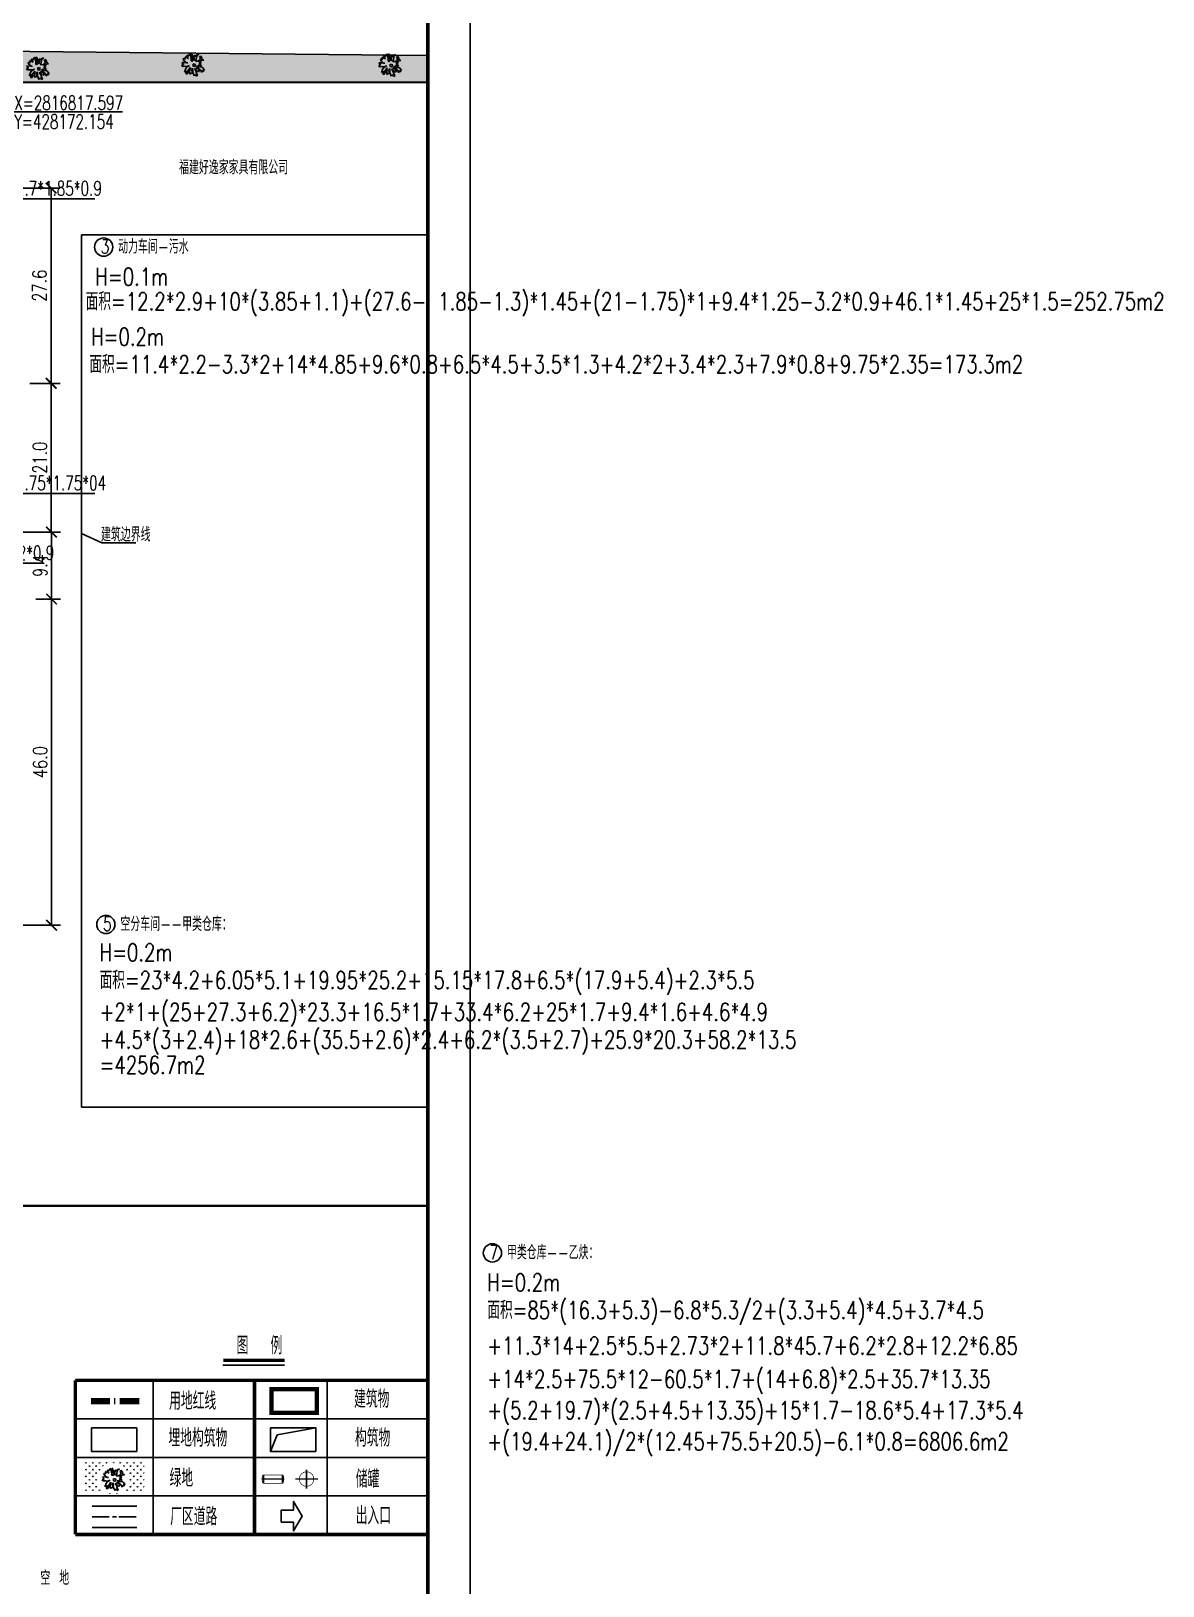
# Model space of a CAD drawing. Header units: millimetres. Extents: x 397874 to 6871063, y -8 to 5775840.
# Drawn here: x 429199.3 to 429359, y 2812817.9 to 2813037.3 of the extents above; entities that cross this region are included whole.
import ezdxf

# ---------------------------------------------------------------- set-up
doc = ezdxf.new("R2010")
doc.units = ezdxf.units.MM
doc.header["$LTSCALE"] = 1000
for name, pattern in [('ACAD_ISO10W100', [18, 12, -3, 0, -3]), ('CENTER2', [28.575, 19.05, -3.175, 3.175, -3.175]), ('CONTINOUS', [0]), ('DASH', [0.35, 0.25, -0.1]), ('DASHDOT', [25.4, 12.7, -6.35, 0, -6.35])]:
    doc.linetypes.add(name, pattern=pattern)
doc.layers.add('FRAME', color=3, linetype='Continuous', lineweight=18)
for name, color, linetype in [('GRASST', 62, 'Continuous'), ('PUB_TEXT', 7, 'Continuous'), ('T1', 92, 'Continuous'), ('坐标层', 7, 'Continuous'), ('建筑', 4, 'Continuous'), ('房屋面', 1, 'Continuous'), ('用地红线', 1, 'CENTER2'), ('规划路中心线（FQ）', 2, 'Continuous'), ('道路', 32, 'Continuous'), ('道路中心线', 1, 'DASHDOT')]:
    doc.layers.add(name, color=color, linetype=linetype)
doc.styles.add('DIM', font='txt')
doc.styles.add('dxfs', font='txt.shx', dxfattribs={"width": 0.7, "bigfont": 'dxfs.shx'})
doc.styles.add('HZTXT', font='txt.shx', dxfattribs={"width": 0.75, "bigfont": 'hzdx.shx'})
doc.dimstyles.new('ISO-25', dxfattribs={"dimtxt": 2, "dimasz": 0.75, "dimexe": 1.25, "dimexo": 0.625, "dimtad": 1, "dimdec": 1, "dimdsep": 46, "dimtxsty": 'HZTXT', "dimblk": 'ARCHTICK', "dimcen": 2.5, "dimadec": 0, "dimazin": 0, "dimtfac": 1, "dimtdec": 1, "dimtmove": 0, "dimatfit": 3, "dimldrblk": 'ARCHTICK', "dimfxl": 1, "dimarcsym": 0})

# ---------------------------------------------------------------- blocks, each defined once
blk = doc.blocks.new('LV-5-1')
at = {"layer": 'T1', "color": 92, "linetype": 'Continuous'}
for p, q in [((-1.19, 0.37), (-1.37, 0.31)), ((-1.37, 0.31), (-1.37, 0.19)), ((-1.37, 0.19), (-1.07, 0.16)), ((-1.22, 0.55), (-1.1, 0.43)), ((-0.98, 0.55), (-1.22, 0.55)), ((-1.1, 0.43), (-1.19, 0.37)), ((-1.07, 0.16), (-0.76, 0.09)), ((-0.73, 0.52), (-0.98, 0.55)), ((-0.67, 0.67), (-0.82, 0.64)), ((-0.82, 0.64), (-0.76, 0.58)), ((-0.76, 0.58), (-0.58, 0.52)), ((-0.76, 0.09), (-0.64, 0.12)), ((-0.46, 0.06), (-0.76, -0.03)), ((-0.73, 0.92), (-0.7, 0.73)), ((-0.55, 0.85), (-0.73, 0.92)), ((-0.49, 0.37), (-0.73, 0.52)), ((-0.7, 0.73), (-0.67, 0.67)), ((-0.64, 0.12), (-0.46, 0.06)), ((-0.58, 0.52), (-0.34, 0.46)), ((-0.52, 1.34), (-0.55, 1.19)), ((-0.55, 1.19), (-0.49, 1.07)), ((-0.3, 0.67), (-0.55, 0.85)), ((-0.39, 1.25), (-0.52, 1.34)), ((-0.49, 1.07), (-0.43, 1.01)), ((-0.28, 0.27), (-0.49, 0.37)), ((-0.43, 1.01), (-0.24, 0.88)), ((-0.3, 1.1), (-0.39, 1.25)), ((-0.34, 0.46), (-0.28, 0.27)), ((-0.18, 1.07), (-0.3, 1.1)), ((-0.06, 0.49), (-0.3, 0.67)), ((-0.25, 0), (-0.22, -0.03)), ((-0.15, 0), (-0.25, 0)), ((-0.21, 1.37), (-0.24, 1.19)), ((-0.24, 1.19), (-0.18, 1.07)), ((-0.24, 0.88), (-0.06, 0.49)), ((-0.15, 1.31), (-0.21, 1.37)), ((0.06, 1.07), (-0.15, 1.31)), ((-0.15, 0.09), (-0.15, 0)), ((-0.03, 0.09), (-0.15, 0.09)), ((0.03, 0.03), (-0.03, 0.09)), ((0.09, 0.09), (0.03, 0.03)), ((0.18, 0.85), (0.06, 1.07)), ((0.06, 0), (0.09, 0.09)), ((0.18, 0.58), (0.18, 0.85)), ((0.27, 0.79), (0.18, 0.43)), ((0.18, 0.43), (0.18, 0.58)), ((0.37, 0.94), (0.27, 0.79)), ((0.49, 1.16), (0.37, 0.94)), ((0.58, 1.25), (0.49, 1.16)), ((0.7, 1.25), (0.58, 1.25)), ((0.58, 0.46), (0.79, 0.7)), ((0.67, 0.58), (0.58, 0.46)), ((0.67, 1.03), (0.7, 1.25)), ((0.7, 0.97), (0.67, 1.03)), ((0.88, 0.67), (0.67, 0.58)), ((0.82, 1.06), (0.7, 0.97)), ((0.79, 0.7), (0.95, 1)), ((0.95, 1.09), (0.82, 1.06)), ((1.01, 0.7), (0.88, 0.67)), ((0.95, 1), (0.95, 1.09)), ((1, 0.12), (1.19, 0.24)), ((1.13, 0.15), (1, 0.12)), ((1.25, 0.7), (1.01, 0.7)), ((1.13, 0.45), (1.19, 0.54)), ((1.31, 0.45), (1.13, 0.45)), ((1.25, 0.15), (1.13, 0.15)), ((1.19, 0.54), (1.28, 0.64)), ((1.19, 0.24), (1.34, 0.33)), ((1.22, -0.07), (1.46, 0.09)), ((1.28, 0.64), (1.25, 0.7)), ((1.34, 0.12), (1.25, 0.15)), ((1.34, 0.45), (1.31, 0.45)), ((1.34, 0.33), (1.34, 0.45)), ((1.46, 0.09), (1.34, 0.12)), ((-1.13, -0.61), (-1.31, -0.7)), ((-1.31, -0.7), (-1.07, -0.76)), ((-1.28, -0.39), (-1.13, -0.61)), ((-1.1, -0.45), (-1.28, -0.39)), ((-1.07, -0.76), (-1.19, -0.88)), ((-1.19, -0.88), (-0.77, -0.79)), ((-0.98, -0.45), (-1.1, -0.45)), ((-0.95, -0.09), (-1.01, -0.21)), ((-0.86, -0.18), (-1.01, -0.33)), ((-1.01, -0.21), (-0.86, -0.18)), ((-1.01, -0.33), (-0.77, -0.3)), ((-0.61, -0.3), (-0.98, -0.45)), ((-0.76, -0.03), (-0.95, -0.09)), ((-0.77, -0.3), (-0.43, -0.09)), ((-0.77, -0.79), (-0.46, -0.33)), ((-0.43, -0.09), (-0.61, -0.3)), ((-0.4, -0.64), (-0.58, -0.79)), ((-0.58, -0.79), (-0.49, -0.82)), ((-0.49, -0.82), (-0.19, -0.67)), ((-0.46, -0.33), (-0.31, -0.27)), ((-0.37, -0.4), (-0.4, -0.64)), ((-0.31, -0.27), (-0.37, -0.4)), ((-0.19, -0.67), (-0.31, -0.79)), ((-0.31, -0.79), (-0.16, -0.7)), ((-0.16, -0.7), (-0.25, -0.94)), ((-0.25, -0.94), (-0.16, -0.79)), ((-0.22, -0.03), (-0.22, -0.15)), ((-0.22, -0.15), (-0.15, -0.12)), ((-0.15, -0.12), (-0.16, -0.24)), ((-0.16, -0.24), (-0.12, -0.15)), ((-0.16, -0.79), (-0.13, -1.04)), ((-0.13, -1.04), (-0.07, -0.73)), ((-0.01, -1.13), (-0.13, -1.4)), ((-0.13, -1.4), (0.09, -1.25)), ((-0.12, -0.15), (0.03, -0.24)), ((-0.07, -0.73), (-0.01, -1.13)), ((-0.03, -0.18), (0.09, -0.15)), ((0.03, -0.24), (-0.03, -0.18)), ((0.15, -0.03), (0.06, 0)), ((0.06, -0.12), (0.15, -0.03)), ((0.09, -0.15), (0.06, -0.12)), ((0.09, -1.25), (0.27, -1.34)), ((0.12, -0.76), (0.3, -0.46)), ((0.18, -1.07), (0.12, -0.76)), ((0.39, -1.16), (0.18, -1.07)), ((0.27, -1.34), (0.57, -1.31)), ((0.3, -0.46), (0.45, -0.67)), ((0.57, -1.19), (0.39, -1.16)), ((0.39, -1.28), (0.57, -1.19)), ((0.57, -1.31), (0.39, -1.28)), ((0.45, -0.37), (1, -0.46)), ((0.7, -0.52), (0.45, -0.37)), ((0.45, -0.67), (0.73, -0.89)), ((0.61, -0.31), (0.49, -0.06)), ((0.49, -0.06), (0.67, -0.06)), ((1.16, -0.34), (0.61, -0.31)), ((0.67, -0.06), (0.76, -0.09)), ((0.91, -0.58), (0.7, -0.52)), ((0.73, -0.89), (0.82, -1.25)), ((0.76, -0.09), (0.82, -0.16)), ((0.76, -0.67), (0.94, -0.77)), ((0.85, -0.92), (0.76, -0.67)), ((0.82, -0.16), (1.09, -0.25)), ((0.82, -1.25), (0.85, -0.92)), ((0.94, -0.77), (0.91, -0.58)), ((1, -0.46), (1.22, -0.55)), ((1.09, -0.25), (1.28, -0.28)), ((1.15, -0.43), (1.28, -0.4)), ((1.37, -0.49), (1.15, -0.43)), ((1.28, -0.4), (1.16, -0.34)), ((1.34, -0.07), (1.22, -0.07)), ((1.22, -0.55), (1.37, -0.49)), ((1.25, -0.13), (1.34, -0.07)), ((1.37, -0.13), (1.25, -0.13)), ((1.28, -0.16), (1.37, -0.13)), ((1.4, -0.16), (1.28, -0.16)), ((1.28, -0.28), (1.46, -0.28)), ((1.34, -0.19), (1.4, -0.16)), ((1.46, -0.28), (1.34, -0.19))]:
    blk.add_line(p, q, dxfattribs=at)
at = {"layer": 'T1', "color": 92, "linetype": 'Continuous', "style": 'DIM', "flags": 1}
for tag in ['XVALUE', 'YVALUE']:
    blk.add_attdef(tag, (0.03, 0.03), '', height=0.00002, rotation=359.8254, dxfattribs=at)
blk = doc.blocks.new('箭头一')
blk.add_lwpolyline([(0.5, 0), (0.5, 1), (1.2, 1), (0, 1.7), (-1.2, 1), (-0.5, 1), (-0.5, 0), (0.5, 0)])
blk = doc.blocks.new('a1-25')
at = {"layer": 'FRAME', "lineweight": 18}
for p, q in [((433150.65, 2815059.96), (433150.65, 2815900.96)), ((433140.65, 2815069.96), (433140.65, 2815875.96))]:
    blk.add_line(p, q, dxfattribs=at)
blk = doc.blocks.new('_ArchTick')
at = {"color": 0, "linetype": 'ByBlock', "const_width": 0.15}
blk.add_lwpolyline([(-0.5, -0.5), (0.5, 0.5)], dxfattribs=at)
blk = doc.blocks.new('*D813')
at = {"color": 0, "linetype": 'CONTINOUS', "lineweight": -2, "transparency": 16777216}
for p, q in [((429193.47, 2813015.16), (429203.32, 2813015.16)), ((429202.07, 2813015.16), (429202.07, 2812987.6)), ((429199.07, 2812987.6), (429203.32, 2812987.6))]:
    blk.add_line(p, q, dxfattribs=at)
at = {"layer": 'Defpoints', "color": 0, "linetype": 'CONTINOUS', "transparency": 16777216}
for p in [(429192.84, 2813015.16), (429198.45, 2812987.6), (429202.07, 2812987.6)]:
    blk.add_point(p, dxfattribs=at)
at = {"color": 0, "linetype": 'CONTINOUS', "lineweight": -2, "transparency": 16777216, "xscale": 1.5, "yscale": 1.5, "zscale": 1.5}
for p, rotation in [((429202.07, 2813015.16), 90), ((429202.07, 2812987.6), 270)]:
    blk.add_blockref('_ArchTick', p, dxfattribs=dict(at, rotation=rotation))
at = {"color": 0, "linetype": 'CONTINOUS', "transparency": 16777216, "insert": (429200.44, 2813001.38), "char_height": 2, "attachment_point": 5, "rotation": 90, "style": 'HZTXT'}
blk.add_mtext('27.6', dxfattribs=at)
blk = doc.blocks.new('_None')
blk = doc.blocks.new('*D814')
at = {"color": 0, "linetype": 'CONTINOUS', "lineweight": -2, "transparency": 16777216}
for p, q in [((429200.08, 2812987.6), (429203.36, 2812987.6)), ((429202.11, 2812987.6), (429202.11, 2812966.6)), ((429193.94, 2812966.6), (429203.36, 2812966.6))]:
    blk.add_line(p, q, dxfattribs=at)
at = {"layer": 'Defpoints', "color": 0, "linetype": 'CONTINOUS', "transparency": 16777216}
for p in [(429199.46, 2812987.6), (429193.31, 2812966.6), (429202.11, 2812966.6)]:
    blk.add_point(p, dxfattribs=at)
at = {"color": 0, "linetype": 'CONTINOUS', "lineweight": -2, "transparency": 16777216, "xscale": 1.5, "yscale": 1.5, "zscale": 1.5}
for p, rotation in [((429202.11, 2812987.6), 90), ((429202.11, 2812966.6), 270)]:
    blk.add_blockref('_ArchTick', p, dxfattribs=dict(at, rotation=rotation))
at = {"color": 0, "linetype": 'CONTINOUS', "transparency": 16777216, "insert": (429200.49, 2812977.1), "char_height": 2, "attachment_point": 5, "rotation": 90, "style": 'HZTXT'}
blk.add_mtext('21.0', dxfattribs=at)
blk = doc.blocks.new('*D824')
at = {"color": 0, "linetype": 'CONTINOUS', "lineweight": -2, "transparency": 16777216}
for p, q in [((429199.28, 2812966.6), (429203.4, 2812966.6)), ((429202.15, 2812957.15), (429202.15, 2812966.6)), ((429199.91, 2812957.15), (429203.4, 2812957.15))]:
    blk.add_line(p, q, dxfattribs=at)
at = {"layer": 'Defpoints', "color": 0, "linetype": 'CONTINOUS', "transparency": 16777216}
for p in [(429198.65, 2812966.6), (429202.15, 2812966.6), (429199.28, 2812957.15)]:
    blk.add_point(p, dxfattribs=at)
at = {"color": 0, "linetype": 'CONTINOUS', "lineweight": -2, "transparency": 16777216, "xscale": 1.5, "yscale": 1.5, "zscale": 1.5}
for p, rotation in [((429202.15, 2812966.6), 90), ((429202.15, 2812957.15), 270)]:
    blk.add_blockref('_ArchTick', p, dxfattribs=dict(at, rotation=rotation))
at = {"color": 0, "linetype": 'CONTINOUS', "transparency": 16777216, "insert": (429200.53, 2812961.88), "char_height": 2, "attachment_point": 5, "rotation": 90, "style": 'HZTXT'}
blk.add_mtext('9.4', dxfattribs=at)
blk = doc.blocks.new('*D952')
at = {"color": 0, "linetype": 'CONTINOUS', "lineweight": -2, "transparency": 16777216}
for p, q in [((429199.91, 2812957.15), (429203.4, 2812957.15)), ((429202.15, 2812957.15), (429202.15, 2812911.1)), ((429186.02, 2812911.1), (429203.4, 2812911.1))]:
    blk.add_line(p, q, dxfattribs=at)
at = {"layer": 'Defpoints', "color": 0, "linetype": 'CONTINOUS', "transparency": 16777216}
for p in [(429199.28, 2812957.15), (429185.4, 2812911.1), (429202.15, 2812911.1)]:
    blk.add_point(p, dxfattribs=at)
at = {"color": 0, "linetype": 'CONTINOUS', "lineweight": -2, "transparency": 16777216, "xscale": 1.5, "yscale": 1.5, "zscale": 1.5}
for p, rotation in [((429202.15, 2812957.15), 90), ((429202.15, 2812911.1), 270)]:
    blk.add_blockref('_ArchTick', p, dxfattribs=dict(at, rotation=rotation))
at = {"color": 0, "linetype": 'CONTINOUS', "transparency": 16777216, "insert": (429200.53, 2812934.13), "char_height": 2, "attachment_point": 5, "rotation": 90, "style": 'HZTXT'}
blk.add_mtext('46.0', dxfattribs=at)

msp = doc.modelspace()

# ---------------------------------------------------------------- hatches: boundary and pattern name
at = {"linetype": 'CONTINOUS'}
h = msp.add_hatch(dxfattribs=at)
h.set_pattern_fill('草地', color=3, scale=0.05, style=0)
h.set_pattern_definition([(90, (428986.2473, 2813007.3212), (-0.898025, 0.898025), [0.238125, -1.557925]), (45, (428986.2473, 2813007.3212), (-0.8980256, 0.8980256), [0.238125, -1.031875]), (135, (428986.2473, 2813007.3212), (-0.8980256, -0.8980256), [0.238125, -1.031875])])
h.paths.add_polyline_path([(429177.076, 2813030.095), (429177.518, 2813030.974), (429179.339, 2813033.337), (429181.298, 2813034.503), (429255.258, 2813033.88), (429255.258, 2813030.088)])
h = msp.add_hatch(dxfattribs=at)
h.set_pattern_fill('GRASS', color=3, scale=0.054, style=0)
h.set_pattern_definition([(90, (428986.6436, 2812723.6871), (-0.969867, 0.969867), [0.257175, -1.682559]), (45, (428986.6436, 2812723.6871), (-0.9698677, 0.9698677), [0.257175, -1.114425]), (135, (428986.6436, 2812723.6871), (-0.9698677, -0.9698677), [0.257175, -1.114425])])
edge = h.paths.add_edge_path()
edge.add_line((428996.534, 2812984.894), (429007.751, 2812986.572))
edge.add_arc((428245.5, 2812967.568), 762.487, 0.233679, 1.428202, ccw=False)
edge.add_line((429007.981, 2812970.678), (429010.393, 2812757.703))
edge.add_arc((429028.392, 2812757.891), 18, 180.59848, 268.15967)
edge.add_line((429027.814, 2812739.9), (429168.81, 2812735.37))
edge.add_arc((429182.64, 2812620.562), 115.638, 87.64632, 96.86841, ccw=False)
edge.add_line((429187.389, 2812736.102), (429187.391, 2812858.041))
edge.add_arc((425829.037, 2812780.795), 3359.242, 1.317645, 1.469012)
edge.add_line((429187.175, 2812866.913), (429187.032, 2812877.852))
edge.add_line((429187.032, 2812877.852), (429191.391, 2812878.102))
edge.add_line((429191.391, 2812878.102), (429191.395, 2812730.731))
edge.add_line((429191.395, 2812730.731), (429255.258, 2812727.933))
edge.add_line((429255.258, 2812727.933), (429255.258, 2812723.687))
edge.add_line((429255.258, 2812723.687), (429168.385, 2812728.376))
edge.add_line((429168.385, 2812728.376), (429129.36, 2812730.11))
edge.add_line((429129.36, 2812730.11), (429091.518, 2812731.731))
edge.add_line((429091.518, 2812731.731), (429068.655, 2812732.74))
edge.add_line((429068.655, 2812732.74), (428995.964, 2812736.193))
edge.add_arc((428996.365, 2812744.639), 8.455, 181.28443, 267.28067, ccw=False)
edge.add_line((428987.912, 2812744.449), (428988.493, 2812805.44))
edge.add_line((428988.493, 2812805.44), (428987.758, 2812883.63))
edge.add_line((428987.758, 2812883.63), (428987.248, 2812934.771))
edge.add_line((428987.248, 2812934.771), (428986.762, 2812983.747))
edge.add_line((428986.762, 2812983.747), (428996.534, 2812984.894))
at = {"layer": 'GRASST'}
h = msp.add_hatch(dxfattribs=at)
h.set_pattern_fill('GRASS', color=256, scale=0.685569, angle=0.0002, style=0)
h.set_pattern_definition([(90.0002, (429473.13344, 2812665.03065), (-0.4847723, 0.4847689), [0.1285442, -0.840997]), (45.0002, (429473.13344, 2812665.03065), (-0.4847723, 0.4847689), [0.1285442, -0.557025]), (135.0002, (429473.13344, 2812665.03065), (-0.4847689, -0.4847723), [0.1285442, -0.557025])])
h.paths.add_polyline_path([(429206.924, 2812830.988), (429215.211, 2812830.988), (429215.211, 2812835.258), (429206.924, 2812835.258)])
edge = h.paths.add_edge_path()
edge.add_arc((429210.85, 2812833.079), 2.223, 360.0002, 720.0002)

# ---------------------------------------------------------------- linework, layer by layer
at = {"color": 3, "linetype": 'CONTINOUS'}
for p, q in [((429192.878, 2813013.646), (429208.249, 2813013.646)), ((429192.878, 2812972.065), (429208.249, 2812972.065)), ((429206.394, 2812966.385), (429209.251, 2812965.067)), ((429209.251, 2812965.067), (429214.061, 2812965.067)), ((429189.923, 2812962.207), (429201.125, 2812962.207))]:
    msp.add_line(p, q, dxfattribs=at)
at = {"color": 0, "linetype": 'CONTINOUS', "ltscale": 5}
msp.add_line((429226.316, 2812849.006), (429235.042, 2812849.006), dxfattribs=at)
for p, q in [((429216.474, 2812846.869), (429216.474, 2812825.123)), ((429241.04, 2812846.869), (429241.04, 2812825.123)), ((429205.505, 2812841.448), (429255.259, 2812841.449)), ((429205.505, 2812835.964), (429255.259, 2812835.964)), ((429205.505, 2812830.544), (429255.259, 2812830.544))]:
    msp.add_line(p, q)
at = {"color": 7, "ltscale": 0.5}
msp.add_line((429205.505, 2812841.448), (429205.762, 2812841.352), dxfattribs=at)
msp.add_lwpolyline([(429261.258, 2813099.898), (429261.258, 2812595.298), (428904.858, 2812595.298), (428904.858, 2813099.898)], close=True)
at = {"color": 3, "linetype": 'CONTINOUS', "const_width": 0.5}
msp.add_lwpolyline([(428910.858, 2812601.298), (429255.258, 2812601.298), (429255.258, 2813084.898), (428910.858, 2813084.898), (428910.858, 2812601.298)], dxfattribs=at)
at = {"color": 1, "linetype": 'CONTINOUS', "const_width": 0.3}
msp.add_lwpolyline([(429255.258, 2813030.088), (429191.395, 2813030.094), (429191.391, 2812871.498), (429255.258, 2812871.496)], dxfattribs=at)
at = {"color": 0, "linetype": 'CONTINOUS', "ltscale": 5, "const_width": 0.5}
for points in [[(429226.379, 2812849.693), (429235.073, 2812849.693)], [(429205.505, 2812825.123), (429255.259, 2812825.124), (429255.258, 2812846.869)], [(429205.505, 2812846.869), (429255.258, 2812846.869)], [(429205.505, 2812825.123), (429205.505, 2812846.869)]]:
    msp.add_lwpolyline(points, dxfattribs=at)
at = {"const_width": 0.5}
for points in [[(429230.797, 2812846.869), (429230.797, 2812825.123)], [(429205.505, 2812825.123), (429255.259, 2812825.123)]]:
    msp.add_lwpolyline(points, dxfattribs=at)
at = {"color": 0, "linetype": 'CONTINOUS', "ltscale": 10}
for centre in [(429209.496, 2813006.834), (429209.814, 2812911.217), (429264.379, 2812864.859)]:
    msp.add_circle(centre, 1.286, dxfattribs=at)
at = {"layer": '坐标层', "color": 0, "linetype": 'Continuous'}
msp.add_line((429212.14, 2813025.916), (429196.877, 2813025.916), dxfattribs=at)
at = {"layer": '建筑', "lineweight": -3}
for p, q in [((429233.071, 2812836.805), (429233.998, 2812839.169)), ((429233.998, 2812839.169), (429239.459, 2812840.151))]:
    msp.add_line(p, q, dxfattribs=at)
at = {"layer": '建筑', "linetype": 'ByBlock', "lineweight": -3, "ltscale": 0.2}
for p, q in [((429232.056, 2812833.522), (429232.056, 2812832.352)), ((429234.731, 2812833.522), (429234.731, 2812832.352))]:
    msp.add_line(p, q, dxfattribs=at)
at = {"layer": '建筑', "const_width": 0.625}
msp.add_lwpolyline([(429239.582, 2812842.29), (429239.582, 2812845.635), (429233.194, 2812845.635), (429233.194, 2812842.29), (429239.582, 2812842.29)], dxfattribs=at)
at = {"layer": '建筑', "linetype": 'DASH', "ltscale": 5}
msp.add_lwpolyline([(429214.17, 2812836.805), (429214.17, 2812840.151), (429207.782, 2812840.151), (429207.782, 2812836.805), (429214.17, 2812836.805)], dxfattribs=at)
at = {"layer": '建筑', "ltscale": 5}
msp.add_lwpolyline([(429239.459, 2812836.805), (429239.459, 2812840.151), (429233.071, 2812840.151), (429233.071, 2812836.805), (429239.459, 2812836.805)], dxfattribs=at)
at = {"layer": '建筑', "linetype": 'ByBlock', "lineweight": -3, "ltscale": 0.2, "const_width": 0.09}
for points in [[(429231.937, 2812833.438, 0.169238), (429231.937, 2812832.437)], [(429232.056, 2812833.522, 0.3190868), (429231.937, 2812833.438)], [(429231.937, 2812832.437, 0.3190868), (429232.056, 2812832.352)], [(429234.85, 2812833.438, 0.3190868), (429234.731, 2812833.522)], [(429234.731, 2812832.352, 0.3190868), (429234.85, 2812832.437)], [(429234.85, 2812832.437, 0.169238), (429234.85, 2812833.438)]]:
    msp.add_lwpolyline(points, format="xyb", dxfattribs=at)
for points in [[(429234.731, 2812833.522), (429232.056, 2812833.522)], [(429234.731, 2812832.352), (429232.056, 2812832.352)]]:
    msp.add_lwpolyline(points, dxfattribs=at)
at = {"layer": '建筑', "color": 4, "linetype": 'ByBlock', "ltscale": 0.2, "const_width": 0.09}
msp.add_lwpolyline([(429237.125, 2812832.937, 1), (429239.17, 2812832.937, 1)], format="xyb", close=True, dxfattribs=at)
at = {"layer": '房屋面', "color": 151, "linetype": 'Continuous', "lineweight": -3, "ltscale": 0.5}
for p, q in [((429206.394, 2813008.558), (429206.394, 2812885.44)), ((429206.394, 2813008.558), (429255.258, 2813008.558)), ((429206.394, 2812885.44), (429255.258, 2812885.44))]:
    msp.add_line(p, q, dxfattribs=at)
at = {"layer": '用地红线', "linetype": 'ACAD_ISO10W100', "ltscale": 0.0005, "const_width": 0.9}
for points in [[(429207.723, 2812843.915), (429210.412, 2812843.915)], [(429210.965, 2812843.915), (429211.146, 2812843.915)], [(429211.751, 2812843.915), (429214.519, 2812843.915)]]:
    msp.add_lwpolyline(points, dxfattribs=at)
at = {"layer": '规划路中心线（FQ）', "color": 2, "linetype": 'ACAD_ISO10W100', "ltscale": 0.5, "flags": 128}
msp.add_lwpolyline([(429181.298, 2813034.503), (429191.292, 2813034.519), (429255.258, 2813033.88)], dxfattribs=at)
at = {"layer": '道路'}
for p, q in [((429214.167, 2812829.122), (429207.86, 2812829.122)), ((429214.167, 2812826.075), (429207.86, 2812826.075))]:
    msp.add_line(p, q, dxfattribs=at)
at = {"layer": '道路中心线', "lineweight": 5}
for p, q in [((429234.984, 2812832.937), (429231.806, 2812832.937)), ((429239.737, 2812832.937), (429236.558, 2812832.937))]:
    msp.add_line(p, q, dxfattribs=at)
at = {"layer": '道路中心线'}
msp.add_line((429238.148, 2812834.252), (429238.148, 2812831.622), dxfattribs=at)
at = {"layer": '道路中心线', "linetype": 'ACAD_ISO10W100', "ltscale": 0.0002}
for p, q in [((429210.265, 2812827.598), (429207.86, 2812827.598)), ((429211.302, 2812827.598), (429210.757, 2812827.598))]:
    msp.add_line(p, q, dxfattribs=at)
at = {"layer": '道路中心线', "linetype": 'ByBlock', "ltscale": 0.0002}
msp.add_line((429214.103, 2812827.598), (429211.662, 2812827.598), dxfattribs=at)

# ---------------------------------------------------------------- block references
at = {"color": 3, "linetype": 'CONTINOUS', "xscale": 0.6000000000000227, "yscale": 0.6000000000000227, "zscale": 0.6000000000000227}
msp.add_blockref('a1-25', (169370.869, 1123559.32), dxfattribs=at)
at = {"color": 6, "xscale": 1.728000000129748, "yscale": 1.728000000129748, "zscale": 1.728000000129748, "rotation": 270.0002001032394}
msp.add_blockref('箭头一', (429234.575, 2812827.696), dxfattribs=at)
at = {"layer": 'GRASST', "xscale": 1.154735999051131, "yscale": 1.154735999051131, "zscale": 1.154735999051131, "rotation": 120.0001998542545}
for p in [(429222.166, 2813032.522), (429249.986, 2813032.474), (429200.261, 2813032.018), (429210.959, 2812832.843)]:
    msp.add_blockref('LV-5-1', p, dxfattribs=at)

# ---------------------------------------------------------------- texts
at = {"color": 0, "linetype": 'CONTINOUS', "ltscale": 10}
for s, height, style, width, p in [('X=2816817.597', 2, 'dxfs', 0.7, (429196.877, 2813026.185)), ('Y=428172.154', 2, 'dxfs', 0.7, (429196.877, 2813023.54)), ('福建好逸家家具有限公司', 2, 'dxfs', 0.7, (429220.143, 2813017.089)), ('强电井1.7*1.85*0.9', 2, 'dxfs', 0.7, (429192.92, 2813014.12)), ('3 动力车间-污水', 2, 'dxfs', 0.7, (429209.096, 2813005.912)), ('H=0.1m', 2.5, 'HZTXT', 0.75, (429208.331, 2813001.402)), ('面积=12.2*2.9+10*(3.85+1.1)+(27.6- 1.85-1.3)*1.45+(21-1.75)*1+9.4*1.25-3.2*0.9+46.1*1.45+25*1.5=252.75m2', 2.5, 'HZTXT', 0.75, (429206.974, 2812997.905)), ('H=0.2m', 2.5, 'HZTXT', 0.75, (429207.731, 2812992.926)), ('面积=11.4*2.2-3.3*2+14*4.85+9.6*0.8+6.5*4.5+3.5*1.3+4.2*2+3.4*2.3+7.9*0.8+9.75*2.35=173.3m2', 2.5, 'HZTXT', 0.75, (429207.49, 2812989.037)), ('强电井1.75*1.75*04', 2, 'dxfs', 0.7, (429192.92, 2812972.539)), ('建筑边界线', 2, 'dxfs', 0.7, (429209.12, 2812965.262)), ('格栅池：3.2*0.9 ', 2, 'dxfs', 0.7, (429189.965, 2812962.681)), ('5 空分车间--甲类仓库：', 2, 'dxfs', 0.7, (429209.414, 2812910.295)), ('H=0.2m', 2.5, 'HZTXT', 0.75, (429208.93, 2812906.022)), ('面积=23*4.2+6.05*5.1+19.95*25.2+15.15*17.8+6.5*(17.9+5.4)+2.3*5.5', 2.5, 'HZTXT', 0.75, (429208.93, 2812902.115)), ('+2*1+(25+27.3+6.2)*23.3+16.5*1.7+33.4*6.2+25*1.7+9.4*1.6+4.6*4.9', 2.5, 'HZTXT', 0.75, (429208.93, 2812897.63)), ('+4.5*(3+2.4)+18*2.6+(35.5+2.6)*2.4+6.2*(3.5+2.7)+25.9*20.3+58.2*13.5', 2.5, 'HZTXT', 0.75, (429208.93, 2812893.708)), ('=4256.7m2', 2.5, 'HZTXT', 0.75, (429208.93, 2812890.143)), ('7 甲类仓库--乙炔：', 2, 'dxfs', 0.7, (429263.979, 2812863.937)), ('H=0.2m', 2.5, 'HZTXT', 0.75, (429263.661, 2812859.442)), ('面积=85*(16.3+5.3)-6.8*5.3/2+(3.3+5.4)*4.5+3.7*4.5', 2.5, 'HZTXT', 0.75, (429263.661, 2812855.535)), ('+11.3*14+2.5*5.5+2.73*2+11.8*45.7+6.2*2.8+12.2*6.85', 2.5, 'HZTXT', 0.75, (429263.661, 2812850.499)), ('+14*2.5+75.5*12-60.5*1.7+(14+6.8)*2.5+35.7*13.35', 2.5, 'HZTXT', 0.75, (429263.661, 2812845.802)), ('+(5.2+19.7)*(2.5+4.5+13.35)+15*1.7-18.6*5.4+17.3*5.4', 2.5, 'HZTXT', 0.75, (429263.661, 2812841.403)), ('+(19.4+24.1)/2*(12.45+75.5+20.5)-6.1*0.8=6806.6m2', 2.5, 'HZTXT', 0.75, (429263.661, 2812836.991)), ('空 地', 2, 'dxfs', 0.7, (429200.57, 2812817.99))]:
    msp.add_text(s, height=height, dxfattribs=dict(at, style=style, width=width)).set_placement(p)
at = {"layer": 'PUB_TEXT', "color": 0, "linetype": 'CONTINOUS', "ltscale": 5, "style": 'dxfs', "width": 0.7}
for s, p in [('图  例', (429228.271, 2812850.534)), ('建筑物', (429244.848, 2812842.985)), ('用地红线', (429218.738, 2812842.711)), ('埋地构筑物', (429218.642, 2812837.5)), ('构筑物', (429244.978, 2812837.5)), ('绿地', (429218.803, 2812831.837)), ('储罐', (429245.083, 2812831.689)), ('厂区道路', (429218.888, 2812826.395)), ('出入口', (429245.07, 2812826.531))]:
    msp.add_text(s, height=2.5, dxfattribs=at).set_placement(p)

# ---------------------------------------------------------------- dimensions: what is measured, and where the dimension line sits
at = {"color": 3, "linetype": 'CONTINOUS'}
for base, p1, p2, picture, middle in [((429202.067, 2812987.602), (429192.844, 2813015.157), (429198.446, 2812987.602), '*D813', (429200.442, 2813001.379)), ((429202.111, 2812966.602), (429199.455, 2812987.602), (429193.314, 2812966.602), '*D814', (429200.486, 2812977.102)), ((429202.1517, 2812966.6018), (429199.2812, 2812957.1522), (429198.6503, 2812966.6018), '*D824', (429200.5267, 2812961.877)), ((429202.1517, 2812911.1025), (429199.2812, 2812957.1522), (429185.3953, 2812911.1025), '*D952', (429200.5267, 2812934.1274))]:
    dim = msp.add_linear_dim(base=base, p1=p1, p2=p2, angle=90, dimstyle='ISO-25', override={"dimasz": 1.5, "dimzin": 0, "dimldrblk": 'None'}, dxfattribs=at)
    dim.commit()
    dim.dimension.update_dxf_attribs({"geometry": picture, "text_midpoint": middle})

doc.saveas('drawing.dxf')
